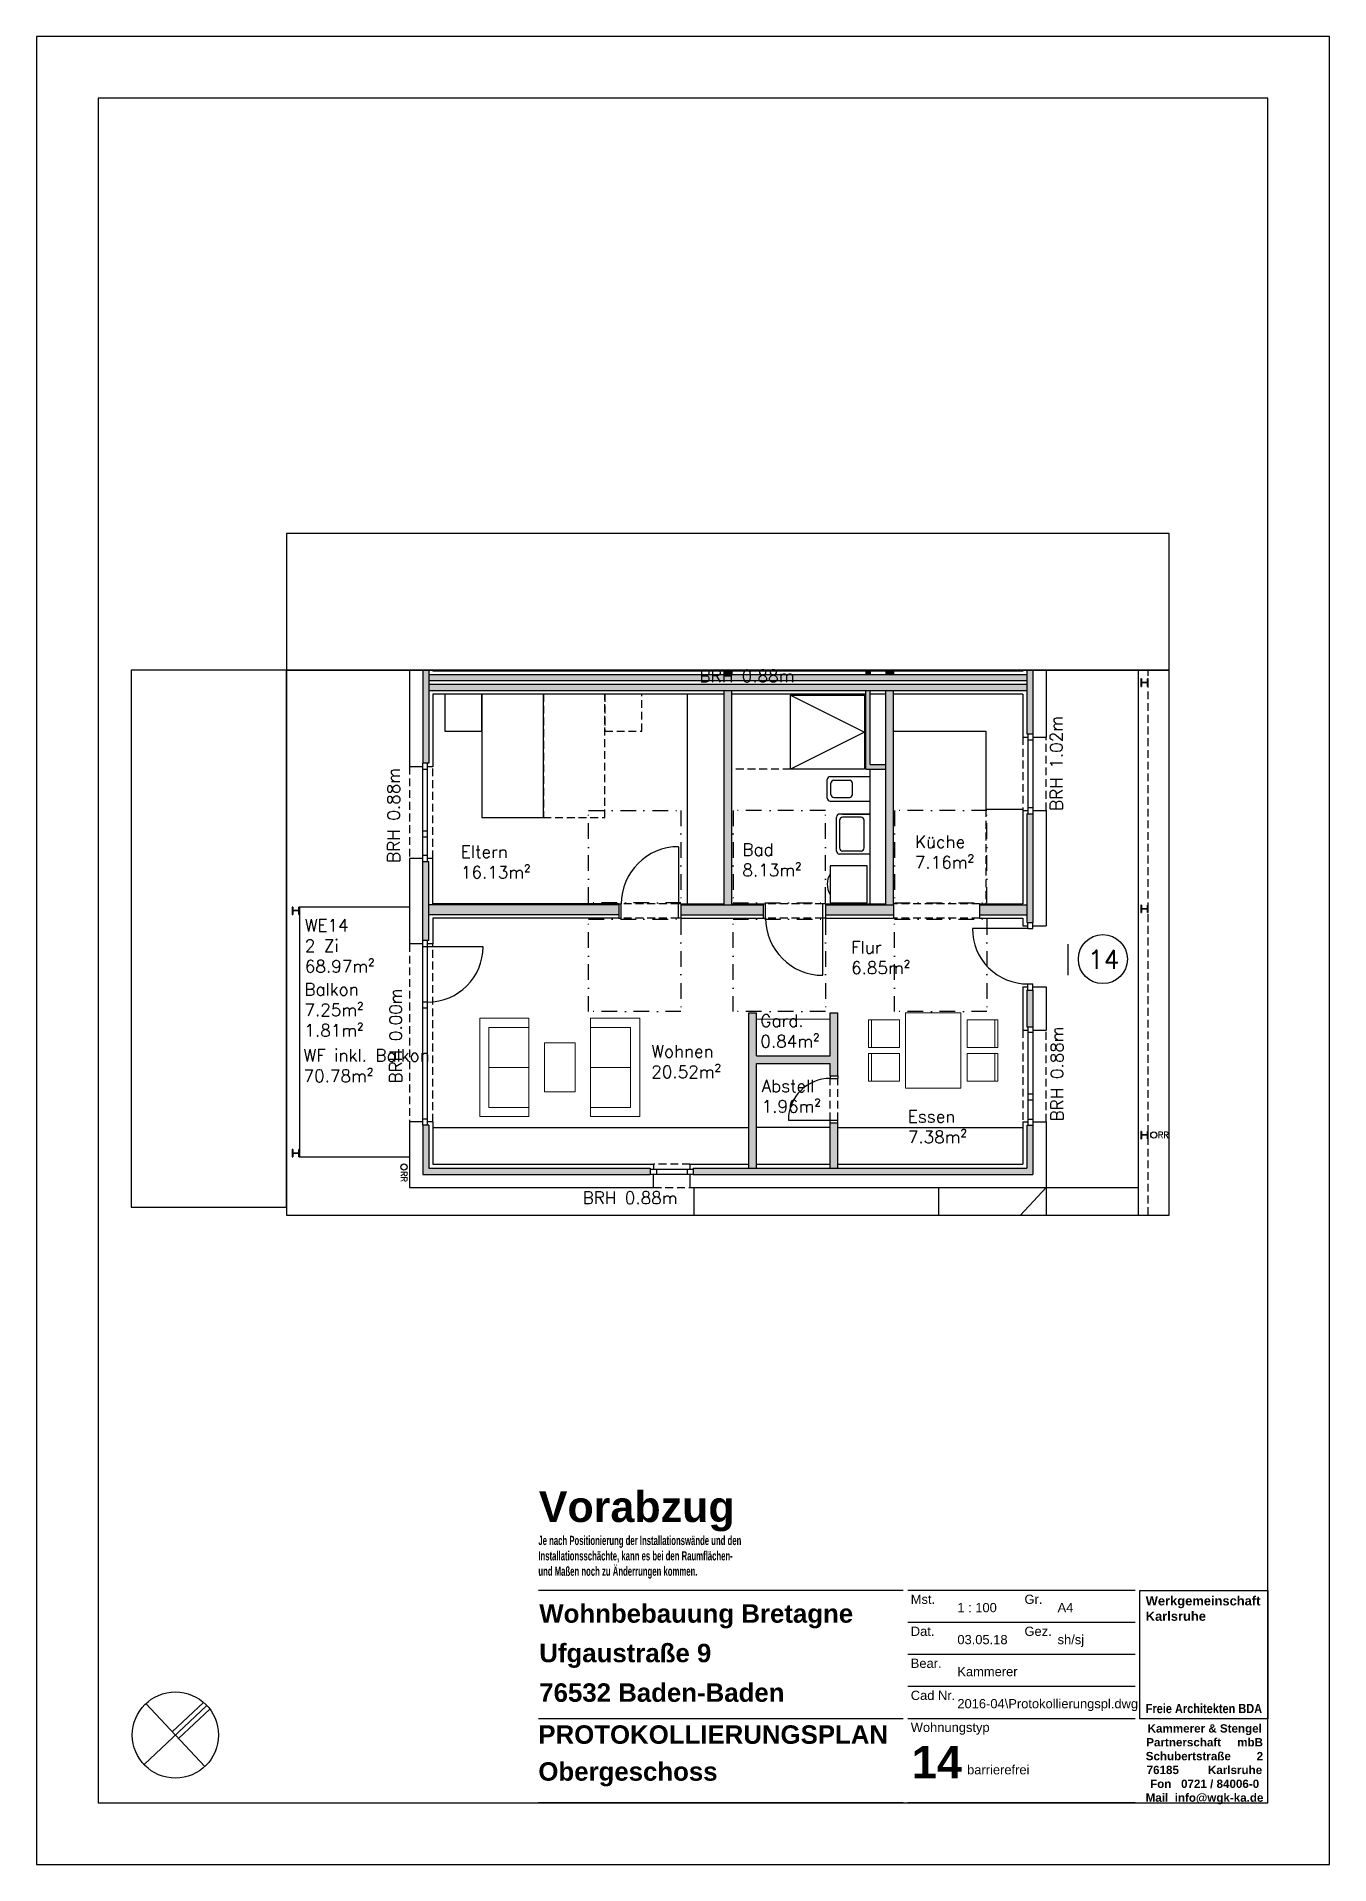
# Model space of a CAD drawing. Header units: metres. Extents: x -2868 to -408, y -3488 to 349.
# Drawn here: x -618.4 to -408.4, y 52.1 to 349.1 of the extents above; entities outside this region: 1.
import ezdxf

# ---------------------------------------------------------------- set-up
doc = ezdxf.new("R2010")
doc.units = ezdxf.units.M
doc.header["$LTSCALE"] = 0.02
doc.header["$XCLIPFRAME"] = 2
for name, pattern in [('AUSGEZOGEN', [0]), ('Strichpunkt', [25.4, 12.7, -6.35, 0, -6.35]), ('VERDECKT', [9.525, 6.35, -3.175]), ('Verdeckt2', [4.7625, 3.175, -1.5875])]:
    doc.linetypes.add(name, pattern=pattern)
for name, color, linetype in [('A--Layout-PLANKOPF', 7, 'AUSGEZOGEN'), ('A-Grundriss - Ansichtskante', 5, 'AUSGEZOGEN'), ('A-Grundriss - Ansichtskante verdeckt', 5, 'VERDECKT'), ('A-Grundriss - Bad', 4, 'AUSGEZOGEN'), ('A-Grundriss - Barrierefreiheit', 31, 'Strichpunkt'), ('A-Grundriss - Dämmung', 2, 'Continuous'), ('A-Grundriss - Fenster', 252, 'AUSGEZOGEN'), ('A-Grundriss - Fenster Sturz', 4, 'VERDECKT'), ('A-Grundriss - Küche', 4, 'AUSGEZOGEN'), ('A-Grundriss - Möbel', 252, 'AUSGEZOGEN'), ('A-Grundriss - Regenleitungen', 4, 'Continuous'), ('A-Grundriss - Regenleitungen Beschrif', 4, 'Continuous'), ('A-Grundriss - Sichtkante verdeckt', 7, 'VERDECKT'), ('A-Grundriss - Stützen-Laubengang', 3, 'AUSGEZOGEN'), ('A-Grundriss - Türen', 2, 'AUSGEZOGEN'), ('A-Grundriss - Wand', 3, 'AUSGEZOGEN'), ('A-Layout-Text', 250, 'Continuous'), ('A-Schraffur - Holzbau', 21, 'Continuous'), ('A-Schraffur - Trockenbau', 254, 'Continuous'), ('A-Text BRH', 4, 'Continuous'), ('A-Text Wohnfl', 4, 'Continuous'), ('A-Text Wohnungsnummer', 4, 'Continuous'), ('vermarktung-logo1_1_0', 7, 'Continuous')]:
    doc.layers.add(name, color=color, linetype=linetype)
doc.layers.add('A-Afenster', color=80, linetype='Continuous', plot=False)
doc.styles.add('Arial', font='arial.ttf')
doc.styles.add('ARIAL-FETT', font='arialbd.ttf', dxfattribs={"width": 0.6})
doc.styles.add('Romans', font='Romans.shx')
picture_1 = doc.add_image_def('image1.png', size_in_pixel=(4513, 4513))

# ---------------------------------------------------------------- blocks, each defined once
blk = doc.blocks.new('kopf (mbr)')
at = {"color": 7}
blk.add_line((-37.75, 10), (-10, 10), dxfattribs=at)
at = {"color": 2}
blk.add_lwpolyline([(-37.75, 56), (-10, 56), (-10, 28.25), (-37.75, 28.25)], close=True, dxfattribs=at)
at = {"color": 2, "insert": (-36.46, 54.79), "char_height": 2, "width": 25.2066, "attachment_point": 1, "style": 'ARIAL-FETT'}
blk.add_mtext('{\\W1;Werkgemeinschaft Karlsruhe \\P\\P\\P\\P\\P\\P\\W0.85;Freie Architekten BDA}', dxfattribs=at)
at = {"color": 252, "insert": (-36.5, 27.05), "char_height": 1.8, "width": 25.2921, "attachment_point": 1, "style": 'ARIAL-FETT'}
blk.add_mtext('\\pi0.45859;{\\W1;Kammerer & Stengel \\P\\pi0.15348;Partnerschaft     mbB \\P\\pi0.038063;Schubertstraße        2 \\P\\pi0.23636;76185         Karlsruhe \\P\\pi0.98963;Fon   0721 / 84006-0 \\P\\pi0.028854;Mail  info@wgk-ka.de}', dxfattribs=at)
blk = doc.blocks.new('Zeichnung_1_1', base_point=(0.5, 0.72))
at = {"layer": 'vermarktung-logo1_1_0'}
image = blk.add_image(picture_1, insert=(0.5, 0.72), size_in_units=(1.759, 1.759), dxfattribs=at)
image.set_boundary_path([(-0.5, -0.5), (4512.5, 4512.5)])

msp = doc.modelspace()

# ---------------------------------------------------------------- hatches: boundary and pattern name
at = {"layer": 'A-Schraffur - Holzbau', "ltscale": 10}
h = msp.add_hatch(color=5, dxfattribs=at)
h.dxf.hatch_style = 1
h.paths.add_polyline_path([(-457.53, 245.39), (-554.63, 245.39), (-554.63, 244.39), (-457.53, 244.39)])
h = msp.add_hatch(color=5, dxfattribs=at)
h.dxf.hatch_style = 1
h.paths.add_polyline_path([(-457.53, 243.79), (-554.63, 243.79), (-554.63, 242.79), (-457.53, 242.79)])
h = msp.add_hatch(color=5, dxfattribs=at)
h.dxf.hatch_style = 1
h.paths.add_polyline_path([(-456.53, 222.79), (-457.53, 222.79), (-457.53, 205.14), (-456.53, 205.14)])
h = msp.add_hatch(color=5, dxfattribs=at)
h.dxf.hatch_style = 1
h.paths.add_polyline_path([(-554.63, 214.99), (-555.63, 214.99), (-555.63, 202.19), (-554.63, 202.19)])
h = msp.add_hatch(color=5, dxfattribs=at)
h.dxf.hatch_style = 1
h.paths.add_polyline_path([(-523.78, 207.99), (-554.63, 207.99), (-554.63, 206.39), (-523.78, 206.39)])
h = msp.add_hatch(color=5, dxfattribs=at)
h.dxf.hatch_style = 1
h.paths.add_polyline_path([(-500.33, 207.99), (-513.68, 207.99), (-513.68, 206.39), (-500.33, 206.39)])
h = msp.add_hatch(color=5, dxfattribs=at)
h.dxf.hatch_style = 1
h.paths.add_polyline_path([(-479.18, 207.99), (-490.23, 207.99), (-490.23, 206.39), (-479.18, 206.39)])
h = msp.add_hatch(color=5, dxfattribs=at)
h.dxf.hatch_style = 1
h.paths.add_polyline_path([(-457.53, 207.99), (-465.18, 207.99), (-465.18, 206.39), (-457.53, 206.39)])
h = msp.add_hatch(color=5, dxfattribs=at)
h.dxf.hatch_style = 1
h.paths.add_polyline_path([(-456.53, 194.14), (-457.53, 194.14), (-457.53, 188.19), (-456.53, 188.19)])
h = msp.add_hatch(color=5, dxfattribs=at)
h.dxf.hatch_style = 1
h.paths.add_polyline_path([(-554.63, 172.19), (-555.63, 172.19), (-555.63, 164.19), (-518.68, 164.19), (-518.68, 165.19), (-554.63, 165.19)])
h = msp.add_hatch(color=5, dxfattribs=at)
h.dxf.hatch_style = 1
h.paths.add_polyline_path([(-456.53, 172.19), (-457.53, 172.19), (-457.53, 165.19), (-511.68, 165.19), (-511.68, 164.19), (-456.53, 164.19)])
at = {"layer": 'A-Schraffur - Trockenbau', "ltscale": 10}
h = msp.add_hatch(color=5, dxfattribs=at)
h.dxf.hatch_style = 1
h.paths.add_polyline_path([(-505.43, 242.79), (-506.68, 242.79), (-506.68, 207.99), (-505.43, 207.99)])
h = msp.add_hatch(color=5, dxfattribs=at)
h.dxf.hatch_style = 1
h.paths.add_polyline_path([(-482.93, 242.79), (-483.68, 242.79), (-483.68, 230.04), (-480.43, 230.04), (-480.43, 230.79), (-482.93, 230.79)])
h = msp.add_hatch(color=5, dxfattribs=at)
h.dxf.hatch_style = 1
h.paths.add_polyline_path([(-479.18, 242.79), (-480.43, 242.79), (-480.43, 207.99), (-479.18, 207.99)])
h = msp.add_hatch(color=5, dxfattribs=at)
h.dxf.hatch_style = 1
h.paths.add_polyline_path([(-488.18, 190.44), (-489.43, 190.44), (-489.43, 183.44), (-501.43, 183.44), (-501.43, 190.44), (-502.68, 190.44), (-502.68, 165.19), (-501.43, 165.19), (-501.43, 182.19), (-489.43, 182.19), (-489.43, 180.19), (-488.18, 180.19)])
h = msp.add_hatch(color=5, dxfattribs=at)
h.dxf.hatch_style = 1
h.paths.add_polyline_path([(-488.18, 172.59), (-489.43, 172.59), (-489.43, 165.19), (-488.18, 165.19)])
at = {"layer": 'A-Text Wohnungsnummer', "ltscale": 10}
h = msp.add_hatch(dxfattribs=at)
h.set_pattern_fill('ANGLE', color=256)
h.set_pattern_definition([(9e-15, (-5993.76, -812.72), (-1e-14, 69.85), [50.8, -19.05]), (90, (-5993.76, -812.72), (-69.85, -7e-15), [50.8, -19.05])])
h.paths.add_polyline_path([(-453.32, 199.09), (-450.82, 201.59), (-450.82, 196.59)])

# ---------------------------------------------------------------- linework, layer by layer
at = {"layer": 'A--Layout-PLANKOPF'}
for p, q in [((-477.6, 96.57), (-536.85, 96.57)), ((-439.92, 96.57), (-476.85, 96.57)), ((-439.92, 91.37), (-476.85, 91.37)), ((-439.92, 86.17), (-476.85, 86.17)), ((-439.92, 80.97), (-476.85, 80.97)), ((-477.6, 75.76), (-536.85, 75.76)), ((-439.92, 75.76), (-476.85, 75.76)), ((-477.6, 62.07), (-536.85, 62.07)), ((-439.92, 62.07), (-476.85, 62.07))]:
    msp.add_line(p, q, dxfattribs=at)
at = {"layer": 'A-Afenster'}
for points in [[(-618.35, 52.07), (-408.35, 52.07), (-408.35, 349.07), (-618.35, 349.07)], [(-608.35, 62.07), (-418.35, 62.07), (-418.35, 339.07), (-608.35, 339.07)]]:
    msp.add_lwpolyline(points, close=True, dxfattribs=at)
at = {"layer": 'A-Afenster', "linetype": 'Continuous'}
for points in [[(-577.74, 246.11), (-434.37, 246.11), (-434.37, 268.33), (-577.74, 268.33)], [(-603, 158.89), (-577.74, 158.89), (-577.74, 246.11), (-603, 246.11)], [(-577.74, 157.58), (-434.37, 157.58), (-434.37, 246.11), (-577.74, 246.11)]]:
    msp.add_lwpolyline(points, close=True, dxfattribs=at)
at = {"layer": 'A-Grundriss - Ansichtskante', "ltscale": 10}
for p, q in [((-439.38, 157.58), (-439.38, 246.11)), ((-511.58, 162.04), (-511.58, 157.58)), ((-471.88, 162.04), (-471.88, 157.58)), ((-458.51, 157.58), (-454.38, 162.04)), ((-454.38, 162.04), (-439.38, 162.04)), ((-454.38, 162.04), (-454.38, 157.58))]:
    msp.add_line(p, q, dxfattribs=at)
msp.add_lwpolyline([(-557.78, 207.64), (-575.63, 207.64), (-575.63, 167.04), (-557.78, 167.04)], dxfattribs=at)
at = {"layer": 'A-Grundriss - Ansichtskante verdeckt', "ltscale": 10}
msp.add_line((-437.78, 157.58), (-437.78, 246.11), dxfattribs=at)
at = {"layer": 'A-Grundriss - Bad', "linetype": 'VERDECKT', "ltscale": 10}
msp.add_line((-495.88, 230.04), (-505.43, 230.04), dxfattribs=at)
at = {"layer": 'A-Grundriss - Bad', "ltscale": 10}
for p, q in [((-489.43, 228.84), (-482.93, 228.84)), ((-482.93, 208.14), (-482.93, 230.04)), ((-489.93, 225.34), (-489.93, 228.34)), ((-489.33, 225.94), (-489.33, 227.74)), ((-488.83, 228.24), (-486.33, 228.24)), ((-485.83, 225.94), (-485.83, 227.74)), ((-489.43, 224.84), (-482.93, 224.84)), ((-488.83, 225.44), (-486.33, 225.44)), ((-488.43, 216.74), (-488.43, 222.24)), ((-482.93, 222.74), (-487.93, 222.74)), ((-487.93, 221.74), (-487.93, 217.24)), ((-487.43, 222.74), (-482.93, 222.74)), ((-484.43, 222.24), (-487.43, 222.24)), ((-483.93, 217.24), (-483.93, 221.74)), ((-482.93, 216.24), (-487.93, 216.24)), ((-484.43, 216.74), (-487.43, 216.74))]:
    msp.add_line(p, q, dxfattribs=at)
for points in [[(-495.88, 242.04), (-483.88, 242.04), (-483.88, 230.04), (-495.88, 230.04)], [(-483.43, 208.34), (-483.43, 214.34), (-489.43, 214.34), (-489.43, 208.34)]]:
    msp.add_lwpolyline(points, close=True, dxfattribs=at)
msp.add_lwpolyline([(-495.88, 242.04), (-483.88, 236.04), (-495.88, 230.04)], dxfattribs=at)
for centre, radius, start, end in [((-489.43, 228.34), 0.5, 90, 180), ((-488.83, 227.74), 0.5, 90, 180), ((-488.83, 225.94), 0.5, 180, 270), ((-486.33, 227.74), 0.5, 0, 90), ((-486.33, 225.94), 0.5, 270, 0), ((-489.43, 225.34), 0.5, 180, 270), ((-487.93, 222.24), 0.5, 90, 180), ((-487.43, 221.74), 0.5, 90, 180), ((-484.43, 221.74), 0.5, 0, 90), ((-487.43, 217.24), 0.5, 180, 270), ((-484.43, 217.24), 0.5, 270, 0), ((-487.93, 216.74), 0.5, 180, 270), ((-486.93, 211.34), 3, 146.4427, 213.5573)]:
    msp.add_arc(centre, radius, start, end, dxfattribs=at)
at = {"layer": 'A-Grundriss - Barrierefreiheit', "ltscale": 10}
for points in [[(-513.68, 223.34), (-513.68, 208.34), (-528.68, 208.34), (-528.68, 223.34)], [(-490.23, 208.34), (-490.23, 223.34), (-505.23, 223.34), (-505.23, 208.34)], [(-463.98, 208.34), (-463.98, 223.34), (-478.98, 223.34), (-478.98, 208.34)], [(-513.68, 205.64), (-513.68, 190.64), (-528.68, 190.64), (-528.68, 205.64)], [(-490.23, 205.64), (-490.23, 190.64), (-505.23, 190.64), (-505.23, 205.64)], [(-463.98, 205.64), (-463.98, 190.64), (-478.98, 190.64), (-478.98, 205.64)]]:
    msp.add_lwpolyline(points, close=True, dxfattribs=at)
at = {"layer": 'A-Grundriss - Dämmung', "ltscale": 10}
for p, q in [((-557.78, 246.11), (-557.78, 230.44)), ((-553.98, 246.11), (-553.98, 245.94)), ((-506.68, 245.94), (-553.98, 245.94)), ((-483.68, 245.94), (-505.43, 245.94)), ((-480.43, 245.94), (-482.93, 245.94)), ((-458.18, 245.94), (-479.18, 245.94)), ((-458.18, 246.11), (-458.18, 245.94)), ((-454.38, 246.11), (-454.38, 235.24)), ((-553.98, 242.24), (-553.98, 230.44)), ((-506.68, 242.24), (-553.98, 242.24)), ((-483.68, 242.24), (-505.43, 242.24)), ((-480.43, 242.24), (-482.93, 242.24)), ((-458.18, 242.24), (-479.18, 242.24)), ((-458.18, 242.24), (-458.18, 235.24)), ((-458.18, 235.24), (-457.33, 235.24)), ((-456.53, 235.24), (-454.38, 235.24)), ((-555.63, 230.44), (-557.78, 230.44)), ((-553.98, 230.44), (-554.83, 230.44)), ((-458.18, 223.34), (-458.18, 208.14)), ((-458.18, 223.34), (-457.33, 223.34)), ((-456.53, 223.34), (-454.38, 223.34)), ((-454.38, 223.34), (-454.38, 204.59)), ((-557.78, 215.54), (-557.78, 201.64)), ((-555.63, 215.54), (-557.78, 215.54)), ((-553.98, 215.54), (-554.83, 215.54)), ((-553.98, 208.14), (-553.98, 215.54)), ((-523.78, 208.14), (-553.98, 208.14)), ((-523.78, 208.14), (-523.78, 207.99)), ((-513.68, 208.14), (-513.68, 207.99)), ((-513.68, 208.14), (-506.68, 208.14)), ((-505.43, 208.14), (-500.33, 208.14)), ((-500.33, 208.14), (-500.33, 207.99)), ((-490.23, 208.14), (-480.43, 208.14)), ((-490.23, 208.14), (-490.23, 207.99)), ((-465.18, 208.14), (-458.18, 208.14)), ((-465.18, 208.14), (-465.18, 207.99)), ((-553.98, 205.84), (-553.98, 201.64)), ((-523.78, 205.84), (-553.98, 205.84)), ((-523.78, 206.39), (-523.78, 205.84)), ((-513.68, 206.39), (-513.68, 205.84)), ((-513.68, 205.84), (-500.33, 205.84)), ((-500.33, 206.39), (-500.33, 205.84)), ((-490.23, 206.39), (-490.23, 205.84)), ((-490.23, 205.84), (-479.18, 205.84)), ((-479.18, 206.39), (-479.18, 205.84)), ((-465.18, 206.39), (-465.18, 205.84)), ((-465.18, 205.84), (-458.18, 205.84)), ((-458.18, 205.84), (-458.18, 204.59)), ((-458.18, 204.59), (-457.33, 204.59)), ((-456.53, 204.59), (-454.38, 204.59)), ((-555.63, 201.64), (-557.78, 201.64)), ((-553.98, 201.64), (-554.83, 201.64)), ((-458.18, 194.69), (-457.33, 194.69)), ((-458.18, 194.69), (-458.18, 187.64)), ((-456.53, 194.69), (-454.38, 194.69)), ((-454.38, 194.69), (-454.38, 187.64)), ((-458.18, 187.64), (-457.33, 187.64)), ((-456.53, 187.64), (-454.38, 187.64)), ((-557.78, 172.74), (-557.78, 162.04)), ((-555.63, 172.74), (-557.78, 172.74)), ((-553.98, 172.74), (-554.83, 172.74)), ((-553.98, 172.74), (-553.98, 165.84)), ((-458.18, 172.74), (-458.18, 165.84)), ((-458.18, 172.74), (-457.33, 172.74)), ((-456.53, 172.74), (-454.38, 172.74)), ((-454.38, 172.74), (-454.38, 162.04)), ((-553.98, 165.84), (-518.13, 165.84)), ((-518.13, 165.84), (-518.13, 164.99)), ((-518.13, 162.04), (-518.13, 164.19)), ((-512.23, 165.84), (-502.68, 165.84)), ((-512.23, 165.84), (-512.23, 164.99)), ((-512.23, 164.19), (-512.23, 162.04)), ((-501.43, 165.84), (-489.43, 165.84)), ((-488.18, 165.84), (-458.18, 165.84)), ((-557.78, 162.04), (-518.13, 162.04)), ((-512.23, 162.04), (-454.38, 162.04))]:
    msp.add_line(p, q, dxfattribs=at)
at = {"layer": 'A-Grundriss - Fenster', "ltscale": 10}
for p, q in [((-457.33, 235.79), (-457.33, 222.79)), ((-457.33, 234.79), (-456.53, 234.79)), ((-456.53, 235.79), (-456.53, 222.79)), ((-555.63, 214.99), (-555.63, 230.99)), ((-554.83, 229.99), (-555.63, 229.99)), ((-554.83, 214.99), (-554.83, 230.99)), ((-457.33, 223.79), (-456.53, 223.79)), ((-554.83, 219.99), (-555.63, 219.99)), ((-554.83, 218.99), (-555.63, 218.99)), ((-554.83, 215.99), (-555.63, 215.99)), ((-555.63, 172.19), (-555.63, 202.19)), ((-554.83, 172.19), (-554.83, 202.19)), ((-554.83, 201.19), (-555.63, 201.19)), ((-545.83, 201.19), (-554.83, 201.19)), ((-554.83, 192.19), (-555.63, 192.19)), ((-554.83, 191.19), (-555.63, 191.19)), ((-457.33, 188.19), (-457.33, 172.19)), ((-457.33, 187.29), (-456.53, 187.29)), ((-456.53, 188.19), (-456.53, 172.19)), ((-457.33, 177.29), (-456.53, 177.29)), ((-457.33, 176.29), (-456.53, 176.29)), ((-554.83, 173.19), (-555.63, 173.19)), ((-457.33, 173.19), (-456.53, 173.19)), ((-511.68, 164.99), (-518.68, 164.99)), ((-511.68, 164.19), (-518.68, 164.19)), ((-517.68, 164.99), (-517.68, 164.19)), ((-512.68, 164.99), (-512.68, 164.19))]:
    msp.add_line(p, q, dxfattribs=at)
msp.add_arc((-554.83, 201.19), 9, 270, 0, dxfattribs=at)
at = {"layer": 'A-Grundriss - Fenster Sturz', "ltscale": 10}
for p, q in [((-458.18, 235.24), (-458.18, 223.34)), ((-458.18, 235.24), (-458.18, 223.34)), ((-454.38, 223.34), (-454.38, 235.24)), ((-557.78, 230.44), (-557.78, 215.54)), ((-553.98, 215.54), (-553.98, 230.44)), ((-553.98, 215.54), (-553.98, 230.44)), ((-553.98, 215.54), (-553.98, 230.44)), ((-553.98, 215.54), (-553.98, 230.44)), ((-557.78, 201.64), (-557.78, 172.74)), ((-553.98, 172.74), (-553.98, 201.64)), ((-553.98, 172.74), (-553.98, 201.64)), ((-458.18, 187.64), (-458.18, 172.74)), ((-458.18, 187.64), (-458.18, 172.74)), ((-454.38, 172.74), (-454.38, 187.64)), ((-512.23, 165.84), (-518.13, 165.84)), ((-512.23, 165.84), (-518.13, 165.84)), ((-518.13, 162.04), (-512.23, 162.04))]:
    msp.add_line(p, q, dxfattribs=at)
at = {"layer": 'A-Grundriss - Küche', "ltscale": 10}
for p, q in [((-479.18, 236.19), (-464.18, 236.19)), ((-464.18, 236.19), (-464.18, 223.54)), ((-464.18, 223.54), (-458.18, 223.54))]:
    msp.add_line(p, q, dxfattribs=at)
at = {"layer": 'A-Grundriss - Küche', "linetype": 'VERDECKT', "ltscale": 10}
msp.add_line((-464.18, 223.54), (-464.18, 208.14), dxfattribs=at)
at = {"layer": 'A-Grundriss - Möbel', "ltscale": 10}
for p, q in [((-512.68, 245.94), (-512.68, 246.11)), ((-512.68, 242.24), (-512.68, 208.14)), ((-554.03, 171.84), (-502.68, 171.84)), ((-489.43, 171.84), (-501.43, 171.84)), ((-488.18, 171.84), (-458.18, 171.84))]:
    msp.add_line(p, q, dxfattribs=at)
at = {"layer": 'A-Grundriss - Möbel', "linetype": 'Continuous', "lineweight": 18, "ltscale": 100}
for p, q in [((-477.21, 190.44), (-477.21, 178.22)), ((-477.21, 190.44), (-468.21, 190.44)), ((-468.21, 178.22), (-468.21, 190.44)), ((-546.37, 189.59), (-538.37, 189.59)), ((-546.37, 173.59), (-546.37, 189.59)), ((-544.87, 188.09), (-538.37, 188.09)), ((-544.87, 188.09), (-538.37, 188.09)), ((-544.87, 175.09), (-544.87, 188.09)), ((-538.37, 173.59), (-538.37, 189.59)), ((-520.37, 189.59), (-528.37, 189.59)), ((-528.37, 173.59), (-528.37, 189.59)), ((-521.87, 188.09), (-528.37, 188.09)), ((-521.87, 188.09), (-528.37, 188.09)), ((-521.87, 175.09), (-521.87, 188.09)), ((-520.37, 173.59), (-520.37, 189.59)), ((-501.43, 189.44), (-489.43, 189.44)), ((-483.21, 189.33), (-478.21, 189.33)), ((-483.21, 184.83), (-483.21, 189.33)), ((-482.71, 189.33), (-482.71, 184.83)), ((-478.21, 189.33), (-478.21, 184.83)), ((-467.21, 189.33), (-467.21, 184.83)), ((-462.21, 189.33), (-467.21, 189.33)), ((-462.71, 189.33), (-462.71, 184.83)), ((-462.21, 184.83), (-462.21, 189.33)), ((-530.87, 185.59), (-535.87, 185.59)), ((-535.87, 177.59), (-535.87, 185.59)), ((-530.87, 177.59), (-530.87, 185.59)), ((-478.21, 184.83), (-483.21, 184.83)), ((-467.21, 184.83), (-462.21, 184.83)), ((-544.87, 181.59), (-538.37, 181.59)), ((-521.87, 181.59), (-528.37, 181.59)), ((-483.21, 183.83), (-478.21, 183.83)), ((-483.21, 179.33), (-483.21, 183.83)), ((-482.71, 183.83), (-482.71, 179.33)), ((-478.21, 183.83), (-478.21, 179.33)), ((-467.21, 183.83), (-467.21, 179.33)), ((-462.21, 183.83), (-467.21, 183.83)), ((-462.71, 183.83), (-462.71, 179.33)), ((-462.21, 179.33), (-462.21, 183.83)), ((-478.21, 179.33), (-483.21, 179.33)), ((-477.21, 178.22), (-468.21, 178.22)), ((-467.21, 179.33), (-462.21, 179.33)), ((-530.87, 177.59), (-535.87, 177.59)), ((-546.37, 173.59), (-538.37, 173.59)), ((-544.87, 175.09), (-538.37, 175.09)), ((-521.87, 175.09), (-528.37, 175.09)), ((-520.37, 173.59), (-528.37, 173.59))]:
    msp.add_line(p, q, dxfattribs=at)
at = {"layer": 'A-Grundriss - Möbel', "ltscale": 10}
for points in [[(-546.03, 246.11), (-546.03, 245.94), (-552.03, 245.94), (-552.03, 246.11)], [(-536.03, 246.11), (-536.03, 245.94), (-546.03, 245.94), (-546.03, 246.11)]]:
    msp.add_lwpolyline(points, dxfattribs=at)
at = {"layer": 'A-Grundriss - Möbel', "linetype": 'Verdeckt2', "ltscale": 20}
for points in [[(-526.03, 246.11), (-526.03, 245.94), (-536.03, 245.94), (-536.03, 246.11)], [(-520.03, 246.11), (-520.03, 245.94), (-526.03, 245.94), (-526.03, 246.11)]]:
    msp.add_lwpolyline(points, dxfattribs=at)
at = {"layer": 'A-Grundriss - Möbel', "ltscale": 10}
for points in [[(-546.03, 236.19), (-546.03, 242.24), (-552.03, 242.24), (-552.03, 236.19)], [(-536.03, 222.19), (-536.03, 242.24), (-546.03, 242.24), (-546.03, 222.19)]]:
    msp.add_lwpolyline(points, close=True, dxfattribs=at)
at = {"layer": 'A-Grundriss - Möbel', "linetype": 'Verdeckt2', "ltscale": 20}
for points in [[(-526.03, 222.19), (-526.03, 242.24), (-536.03, 242.24), (-536.03, 222.19)], [(-520.03, 236.19), (-520.03, 242.24), (-526.03, 242.24), (-526.03, 236.19)]]:
    msp.add_lwpolyline(points, close=True, dxfattribs=at)
at = {"layer": 'A-Grundriss - Regenleitungen', "ltscale": 10}
for centre in [(-436.88, 170.59), (-558.68, 165.4)]:
    msp.add_circle(centre, 0.5, dxfattribs=at)
at = {"layer": 'A-Grundriss - Sichtkante verdeckt', "ltscale": 10}
for p, q in [((-514.08, 208.14), (-523.38, 208.14)), ((-490.63, 208.14), (-499.93, 208.14)), ((-465.18, 208.14), (-479.18, 208.14)), ((-514.08, 205.84), (-523.38, 205.84)), ((-490.63, 205.84), (-499.93, 205.84)), ((-465.18, 205.84), (-479.18, 205.84)), ((-489.43, 172.99), (-489.43, 179.79)), ((-488.18, 172.99), (-488.18, 179.79))]:
    msp.add_line(p, q, dxfattribs=at)
at = {"layer": 'A-Grundriss - Stützen-Laubengang', "ltscale": 10}
for p, q in [((-438.87, 244.69), (-438.98, 244.69)), ((-438.98, 244.69), (-438.98, 243.49)), ((-438.87, 244.69), (-438.87, 244.24)), ((-438.87, 243.94), (-438.87, 243.49)), ((-438.01, 244.12), (-438.75, 244.12)), ((-438.01, 244.06), (-438.75, 244.06)), ((-437.89, 244.24), (-437.89, 244.69)), ((-437.78, 244.69), (-437.89, 244.69)), ((-437.89, 243.49), (-437.89, 243.94)), ((-437.78, 243.49), (-437.78, 244.69)), ((-438.98, 243.49), (-438.87, 243.49)), ((-437.89, 243.49), (-437.78, 243.49)), ((-438.87, 207.94), (-438.98, 207.94)), ((-438.98, 207.94), (-438.98, 206.74)), ((-438.87, 207.94), (-438.87, 207.49)), ((-437.89, 207.49), (-437.89, 207.94)), ((-437.78, 207.94), (-437.89, 207.94)), ((-437.78, 206.74), (-437.78, 207.94)), ((-576.72, 207.64), (-576.83, 207.64)), ((-576.83, 207.64), (-576.83, 206.44)), ((-576.83, 206.44), (-576.72, 206.44)), ((-576.72, 207.64), (-576.72, 207.19)), ((-576.72, 206.89), (-576.72, 206.44)), ((-575.86, 207.07), (-576.6, 207.07)), ((-575.86, 207.01), (-576.6, 207.01)), ((-575.74, 207.19), (-575.74, 207.64)), ((-575.63, 207.64), (-575.74, 207.64)), ((-575.74, 206.44), (-575.74, 206.89)), ((-575.74, 206.44), (-575.63, 206.44)), ((-575.63, 206.44), (-575.63, 207.64)), ((-438.98, 206.74), (-438.87, 206.74)), ((-438.87, 207.19), (-438.87, 206.74)), ((-438.01, 207.37), (-438.75, 207.37)), ((-438.01, 207.31), (-438.75, 207.31)), ((-437.89, 206.74), (-437.89, 207.19)), ((-437.89, 206.74), (-437.78, 206.74)), ((-438.87, 171.19), (-438.98, 171.19)), ((-438.98, 171.19), (-438.98, 169.99)), ((-438.98, 169.99), (-438.87, 169.99)), ((-438.87, 171.19), (-438.87, 170.74)), ((-438.87, 170.44), (-438.87, 169.99)), ((-438.01, 170.62), (-438.75, 170.62)), ((-438.01, 170.56), (-438.75, 170.56)), ((-437.89, 170.74), (-437.89, 171.19)), ((-437.78, 171.19), (-437.89, 171.19)), ((-437.89, 169.99), (-437.89, 170.44)), ((-437.89, 169.99), (-437.78, 169.99)), ((-437.78, 169.99), (-437.78, 171.19)), ((-576.72, 168.24), (-576.83, 168.24)), ((-576.83, 168.24), (-576.83, 167.04)), ((-576.83, 167.04), (-576.72, 167.04)), ((-576.72, 168.24), (-576.72, 167.79)), ((-576.72, 167.49), (-576.72, 167.04)), ((-575.86, 167.67), (-576.6, 167.67)), ((-575.86, 167.61), (-576.6, 167.61)), ((-575.74, 167.79), (-575.74, 168.24)), ((-575.63, 168.24), (-575.74, 168.24)), ((-575.74, 167.04), (-575.74, 167.49)), ((-575.74, 167.04), (-575.63, 167.04)), ((-575.63, 167.04), (-575.63, 168.24))]:
    msp.add_line(p, q, dxfattribs=at)
for centre, start, end in [((-438.75, 244.24), 180, 270), ((-438.75, 243.94), 90, 180), ((-438.01, 244.24), 270, 0), ((-438.01, 243.94), 0, 90), ((-576.6, 207.19), 180, 270), ((-576.6, 206.89), 90, 180), ((-575.86, 207.19), 270, 0), ((-575.86, 206.89), 0, 90), ((-438.75, 207.49), 180, 270), ((-438.75, 207.19), 90, 180), ((-438.01, 207.49), 270, 0), ((-438.01, 207.19), 0, 90), ((-438.75, 170.74), 180, 270), ((-438.75, 170.44), 90, 180), ((-438.01, 170.74), 270, 0), ((-438.01, 170.44), 0, 90), ((-576.6, 167.79), 180, 270), ((-576.6, 167.49), 90, 180), ((-575.86, 167.79), 270, 0), ((-575.86, 167.49), 0, 90)]:
    msp.add_arc(centre, 0.12, start, end, dxfattribs=at)
at = {"layer": 'A-Grundriss - Türen', "ltscale": 10}
for p, q in [((-514.08, 217.44), (-514.08, 208.14)), ((-523.78, 208.14), (-523.38, 208.14)), ((-523.38, 205.84), (-523.38, 208.14)), ((-514.08, 205.84), (-514.08, 208.14)), ((-513.68, 208.14), (-514.08, 208.14)), ((-500.33, 208.14), (-499.93, 208.14)), ((-499.93, 205.84), (-499.93, 208.14)), ((-490.63, 205.84), (-490.63, 208.14)), ((-490.23, 208.14), (-490.63, 208.14)), ((-523.78, 205.84), (-523.38, 205.84)), ((-513.68, 205.84), (-514.08, 205.84)), ((-500.33, 205.84), (-499.93, 205.84)), ((-490.23, 205.84), (-490.63, 205.84)), ((-490.63, 196.54), (-490.63, 205.84)), ((-457.33, 204.14), (-457.33, 205.14)), ((-456.53, 204.14), (-456.53, 205.14)), ((-457.33, 204.14), (-466.33, 204.14)), ((-457.33, 204.14), (-456.53, 204.14)), ((-457.33, 194.14), (-457.33, 195.14)), ((-457.33, 195.14), (-456.53, 195.14)), ((-456.53, 194.14), (-456.53, 195.14)), ((-489.43, 180.19), (-489.43, 179.79)), ((-489.43, 179.79), (-488.18, 179.79)), ((-488.18, 180.19), (-488.18, 179.79)), ((-496.23, 172.99), (-489.43, 172.99)), ((-489.43, 172.99), (-488.18, 172.99)), ((-489.43, 172.59), (-489.43, 172.99)), ((-488.18, 172.59), (-488.18, 172.99))]:
    msp.add_line(p, q, dxfattribs=at)
for centre, radius, start, end in [((-514.08, 208.14), 9.3, 90, 180), ((-490.63, 205.84), 9.3, 180, 270), ((-457.38, 204.09), 8.95, 179.6748, 270.3252), ((-489.43, 172.99), 6.8, 90, 180)]:
    msp.add_arc(centre, radius, start, end, dxfattribs=at)
at = {"layer": 'A-Grundriss - Wand', "ltscale": 10}
for p, q in [((-555.63, 246.11), (-555.63, 230.99)), ((-554.63, 246.11), (-554.63, 230.99)), ((-457.53, 245.39), (-554.63, 245.39)), ((-457.53, 244.39), (-554.63, 244.39)), ((-457.53, 243.79), (-554.63, 243.79)), ((-506.68, 246.11), (-506.68, 245.39)), ((-505.43, 246.11), (-505.43, 245.39)), ((-483.68, 246.11), (-483.68, 245.39)), ((-482.93, 246.11), (-482.93, 245.39)), ((-480.43, 246.11), (-480.43, 245.39)), ((-479.18, 246.11), (-479.18, 245.39)), ((-457.53, 246.11), (-457.53, 235.79)), ((-456.53, 246.11), (-456.53, 235.79)), ((-457.53, 242.79), (-554.63, 242.79)), ((-506.68, 207.99), (-506.68, 242.79)), ((-505.43, 207.99), (-505.43, 242.79)), ((-483.68, 230.04), (-483.68, 242.79)), ((-482.93, 230.79), (-482.93, 242.79)), ((-480.43, 207.99), (-480.43, 242.79)), ((-479.18, 207.99), (-479.18, 242.79)), ((-457.53, 235.79), (-456.53, 235.79)), ((-554.63, 230.99), (-555.63, 230.99)), ((-483.68, 230.04), (-480.43, 230.04)), ((-482.93, 230.79), (-480.43, 230.79)), ((-457.53, 222.79), (-457.53, 205.14)), ((-457.53, 222.79), (-456.53, 222.79)), ((-456.53, 222.79), (-456.53, 205.14)), ((-554.63, 214.99), (-555.63, 214.99)), ((-555.63, 202.19), (-555.63, 214.99)), ((-554.63, 202.19), (-554.63, 214.99)), ((-523.78, 207.99), (-554.63, 207.99)), ((-523.78, 207.99), (-523.78, 206.39)), ((-513.68, 207.99), (-513.68, 206.39)), ((-513.68, 207.99), (-500.33, 207.99)), ((-500.33, 207.99), (-500.33, 206.39)), ((-490.23, 207.99), (-479.18, 207.99)), ((-490.23, 207.99), (-490.23, 206.39)), ((-479.18, 207.99), (-479.18, 206.39)), ((-465.18, 207.99), (-457.53, 207.99)), ((-465.18, 207.99), (-465.18, 206.39)), ((-523.78, 206.39), (-554.63, 206.39)), ((-513.68, 206.39), (-500.33, 206.39)), ((-490.23, 206.39), (-479.18, 206.39)), ((-465.18, 206.39), (-457.53, 206.39)), ((-457.53, 205.14), (-456.53, 205.14)), ((-554.63, 202.19), (-555.63, 202.19)), ((-457.53, 194.14), (-457.53, 188.19)), ((-457.53, 194.14), (-456.53, 194.14)), ((-456.53, 194.14), (-456.53, 188.19)), ((-502.68, 165.19), (-502.68, 190.44)), ((-502.68, 190.44), (-501.43, 190.44)), ((-501.43, 183.44), (-501.43, 190.44)), ((-489.43, 190.44), (-488.18, 190.44)), ((-489.43, 183.44), (-489.43, 190.44)), ((-488.18, 180.19), (-488.18, 190.44)), ((-457.53, 188.19), (-456.53, 188.19)), ((-501.43, 183.44), (-489.43, 183.44)), ((-501.43, 165.19), (-501.43, 182.19)), ((-501.43, 182.19), (-489.43, 182.19)), ((-489.43, 180.19), (-489.43, 182.19)), ((-489.43, 180.19), (-488.18, 180.19)), ((-489.43, 165.19), (-489.43, 172.59)), ((-489.43, 172.59), (-488.18, 172.59)), ((-488.18, 165.19), (-488.18, 172.59)), ((-555.63, 172.19), (-555.63, 164.19)), ((-554.63, 172.19), (-555.63, 172.19)), ((-554.63, 172.19), (-554.63, 165.19)), ((-457.53, 172.19), (-456.53, 172.19)), ((-457.53, 172.19), (-457.53, 165.19)), ((-456.53, 172.19), (-456.53, 164.19)), ((-555.63, 164.19), (-518.68, 164.19)), ((-554.63, 165.19), (-518.68, 165.19)), ((-518.68, 165.19), (-518.68, 164.19)), ((-511.68, 165.19), (-457.53, 165.19)), ((-511.68, 165.19), (-511.68, 164.19)), ((-511.68, 164.19), (-456.53, 164.19))]:
    msp.add_line(p, q, dxfattribs=at)
at = {"layer": 'A-Layout-Text'}
for p, q in [((-600.9, 68.3), (-590.71, 77.9)), ((-591.01, 68), (-600.6, 78.2)), ((-596.32, 73.64), (-591.25, 78.41)), ((-595.29, 72.55), (-590.22, 77.32))]:
    msp.add_line(p, q, dxfattribs=at)
msp.add_circle((-595.8, 73.1), 7, dxfattribs=at)
at = {"layer": 'A-Schraffur - Holzbau', "color": 5, "ltscale": 10}
for points in [[(-555.63, 246.11), (-555.2, 246.11), (-555.63, 230.99), (-554.63, 230.99)], [(-555.2, 246.11), (-554.63, 246.11), (-555.2, 246.11), (-554.63, 230.99)], [(-457.53, 246.11), (-457.15, 246.11), (-457.53, 235.79), (-456.53, 235.79)], [(-457.15, 246.11), (-456.53, 246.11), (-457.15, 246.11), (-456.53, 235.79)]]:
    msp.add_solid(points, dxfattribs=at)
at = {"layer": 'A-Schraffur - Trockenbau', "color": 5, "ltscale": 10}
for points in [[(-506.68, 246.11), (-505.45, 246.11), (-506.68, 245.39), (-505.43, 245.39)], [(-505.45, 246.11), (-505.43, 246.11), (-505.45, 246.11), (-505.43, 245.39)], [(-483.68, 246.11), (-482.97, 246.11), (-483.68, 245.39), (-482.93, 245.39)], [(-482.97, 246.11), (-482.93, 246.11), (-482.97, 246.11), (-482.93, 245.39)], [(-480.43, 246.11), (-479.2, 246.11), (-480.43, 245.39), (-479.18, 245.39)], [(-479.2, 246.11), (-479.18, 246.11), (-479.2, 246.11), (-479.18, 245.39)]]:
    msp.add_solid(points, dxfattribs=at)
at = {"layer": 'A-Text Wohnungsnummer', "ltscale": 10}
msp.add_line((-450.82, 201.59), (-450.82, 196.59), dxfattribs=at)
msp.add_circle((-445.16, 199.17), 3.98, dxfattribs=at)

# ---------------------------------------------------------------- block references
at = {"linetype": 'Continuous', "ltscale": 10, "xscale": 10, "yscale": 10}
msp.add_blockref('Zeichnung_1_1', (-2868.29, -3488.33), dxfattribs=at)
at = {"layer": 'A-Layout-Text', "xscale": 0.75, "yscale": 0.75, "zscale": 0.75}
msp.add_blockref('kopf (mbr)', (-410.85, 54.57), dxfattribs=at)

# ---------------------------------------------------------------- texts
at = {"layer": 'A--Layout-PLANKOPF', "color": 10, "style": 'ARIAL-FETT'}
msp.add_text('Vorabzug', height=5, dxfattribs=at).set_placement((-536.78, 107.71))
at = {"layer": 'A--Layout-PLANKOPF', "style": 'Arial'}
for s, p in [('Mst.', (-476.36, 94.41, -21.79)), ('Gr.', (-457.89, 94.41, -21.79)), ('1 : 100', (-468.79, 93.06, -21.79)), ('A4', (-452.51, 93.06, -21.79)), ('Dat.', (-476.36, 89.21, -21.79)), ('03.05.18', (-468.79, 87.86, -21.79)), ('Gez.', (-457.89, 89.21, -21.79)), ('sh/sj', (-452.51, 87.86, -21.79)), ('Bear.', (-476.36, 84.01, -21.79)), ('Kammerer', (-468.79, 82.66, -21.79)), ('Cad Nr.', (-476.36, 78.8, -21.79)), ('2016-04\\Protokollierungspl.dwg', (-468.79, 77.45, -21.79)), ('Wohnungstyp', (-476.36, 73.6, -21.79)), ('barrierefrei', (-467.21, 66.71, -21.79))]:
    msp.add_text(s, height=1.5, dxfattribs=at).set_placement(p)
at = {"layer": 'A--Layout-PLANKOPF', "color": 2, "style": 'ARIAL-FETT'}
for s, p in [('Wohnbebauung Bretagne', (-536.7, 91.35)), ('Ufgaustraße 9', (-536.7, 84.93)), ('76532 Baden-Baden', (-536.7, 78.5)), ('PROTOKOLLIERUNGSPLAN', (-536.85, 71.68)), ('Obergeschoss', (-536.85, 65.68))]:
    msp.add_text(s, height=3, dxfattribs=at).set_placement(p)
at = {"layer": 'A--Layout-PLANKOPF', "color": 6, "style": 'ARIAL-FETT'}
msp.add_text('14', height=5.25, dxfattribs=at).set_placement((-476.2, 66.07, -21.79))
at = {"layer": 'A--Layout-PLANKOPF', "color": 10, "insert": (-536.85, 105.47), "char_height": 1.5, "attachment_point": 1, "style": 'ARIAL-FETT'}
msp.add_mtext_dynamic_manual_height_columns('Je nach Positionierung der Installationswände und den Installationsschächte, kann es bei den Raumflächen- und Maßen noch zu Änderrungen kommen.', width=33.8683, gutter_width=1.25, heights=[0], dxfattribs=at)
at = {"layer": 'A-Grundriss - Regenleitungen Beschrif', "ltscale": 10, "insert": (-436.91, 171.09), "char_height": 1, "attachment_point": 1, "style": 'Romans'}
msp.add_mtext_dynamic_manual_height_columns(' RR', width=3.3379, gutter_width=12.5, heights=[0], dxfattribs=at)
at = {"layer": 'A-Grundriss - Regenleitungen Beschrif', "ltscale": 10, "insert": (-558.18, 165.44), "char_height": 1, "attachment_point": 1, "rotation": 270, "style": 'Romans'}
msp.add_mtext_dynamic_manual_height_columns(' RR', width=3.3379, gutter_width=12.5, heights=[0], dxfattribs=at)
at = {"layer": 'A-Text BRH', "ltscale": 10, "char_height": 2, "attachment_point": 1, "style": 'Romans'}
for insert in [(-510.68, 246.18), (-529.66, 161.39)]:
    msp.add_mtext_dynamic_manual_height_columns('BRH 0.88m', width=17.7706, gutter_width=12.5, heights=[0], dxfattribs=dict(at, insert=insert))
at = {"layer": 'A-Text BRH', "ltscale": 10, "char_height": 2, "attachment_point": 1, "rotation": 90, "style": 'Romans'}
for s, insert in [('BRH 1.02m', (-453.71, 223.27)), ('BRH 0.88m', (-561.36, 214.82)), ('BRH 0.00m', (-561.03, 178.99)), ('BRH 0.88m', (-453.59, 172.83))]:
    msp.add_mtext_dynamic_manual_height_columns(s, width=17.7706, gutter_width=12.5, heights=[0], dxfattribs=dict(at, insert=insert))
at = {"layer": 'A-Text Wohnfl', "ltscale": 10, "char_height": 2, "attachment_point": 1, "style": 'Romans'}
for s, insert in [('\\A1;Eltern\\P16.13m²', (-549.44, 217.62)), ('\\A1;Bad\\P8.13m²', (-503.71, 217.97)), ('\\A1;Küche\\P7.16m²', (-475.68, 219.24)), ('\\A1;Flur\\P6.85m²', (-486.06, 202.1)), ('\\A1;Balkon\\P7.25m²\\P1.81m²', (-574.85, 195.26)), ('\\A1;Gard.\\P0.84m²', (-500.79, 190.16)), ('\\A1;WF inkl. Balkon\\P70.78m²', (-574.98, 184.54)), ('\\A1;Wohnen\\P20.52m²', (-518.5, 185.19)), ('\\A1;Abstell\\P1.96m²', (-500.58, 179.57)), ('\\A1;Essen\\P7.38m²', (-476.84, 174.61))]:
    msp.add_mtext_dynamic_manual_height_columns(s, width=22.934, gutter_width=12.5, heights=[0], dxfattribs=dict(at, insert=insert))
at = {"layer": 'A-Text Wohnungsnummer', "ltscale": 10, "style": 'Romans'}
for s, width, insert, char_height, attachment_point in [('\\A1;WE14\\P2 Zi\\P68.97m²', 22.934, (-574.78, 205.68), 2, 1), ('14', 2.5, (-445.03, 199.11), 3, 5)]:
    msp.add_mtext_dynamic_manual_height_columns(s, width=width, gutter_width=12.5, heights=[0], dxfattribs=dict(at, insert=insert, char_height=char_height, attachment_point=attachment_point))

doc.saveas('drawing.dxf')
